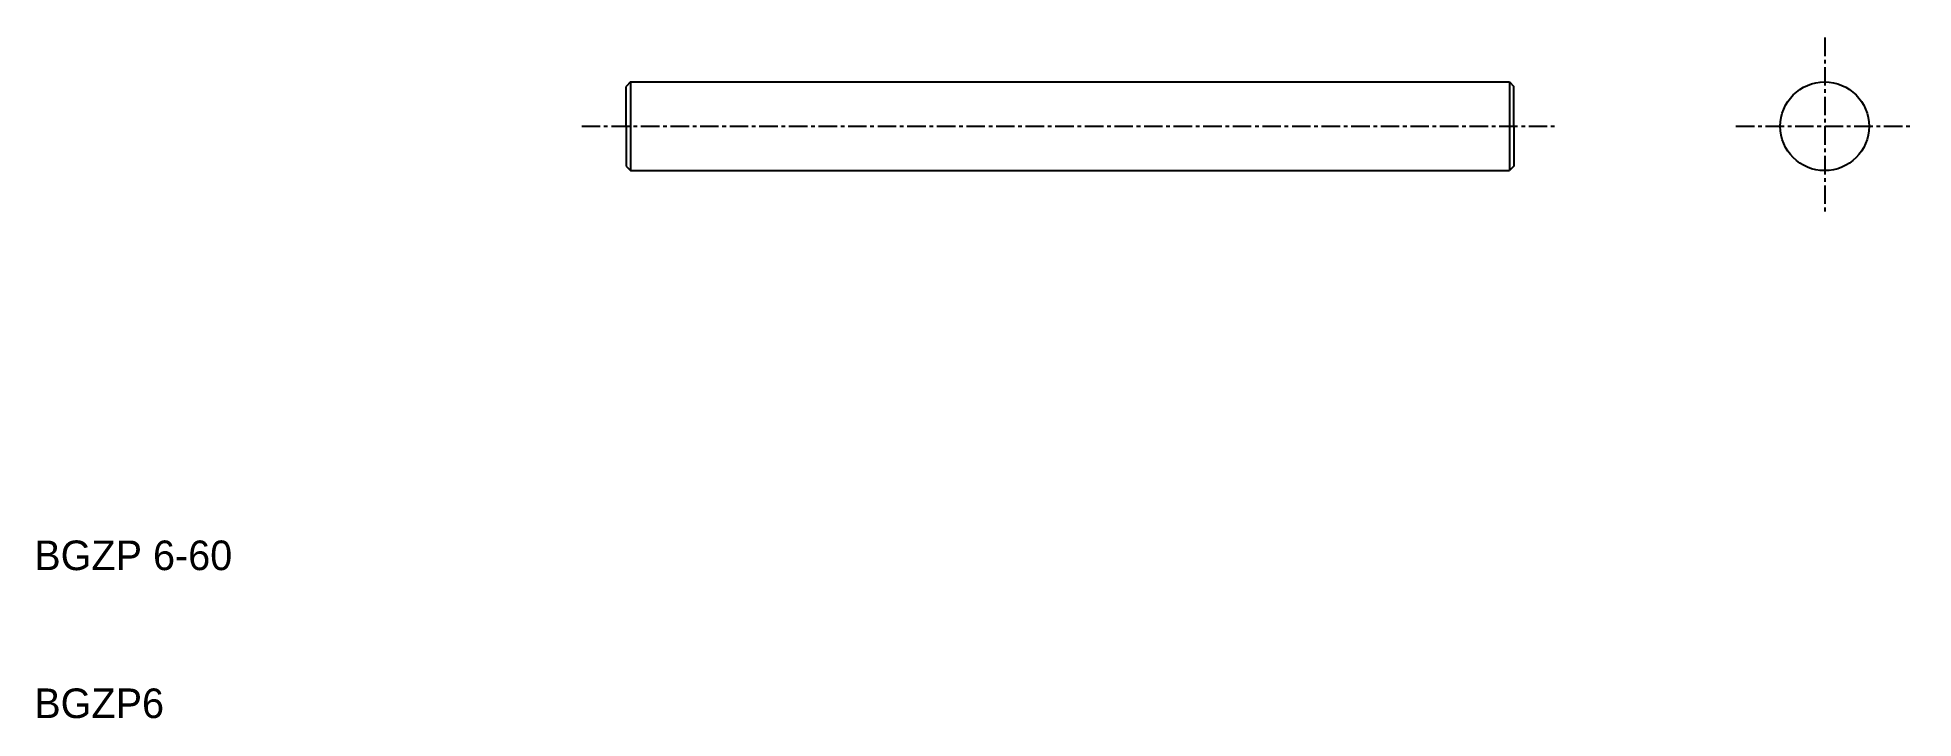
# Model space of a CAD drawing. Extents: x 10 to 137, y 10 to 56.
import ezdxf

# ---------------------------------------------------------------- set-up
doc = ezdxf.new("R2010")
doc.units = 0
doc.linetypes.add('CENTER', pattern=[2, 1.25, -0.25, 0.25, -0.25])
doc.layers.get('0').update_dxf_attribs({"linetype": 'CONTINUOUS'})
doc.layers.add('CENTER', color=1, linetype='CENTER')

msp = doc.modelspace()

# ---------------------------------------------------------------- linework, layer by layer
at = {"color": 7, "linetype": 'CONTINUOUS'}
for p, q in [((50.3, 53), (50, 52.7)), ((50, 50), (50, 52.7)), ((50.3, 53), (109.7, 53)), ((50.3, 53), (50.3, 47)), ((109.7, 53), (110, 52.7)), ((109.7, 53), (109.7, 47)), ((110, 50), (110, 52.7)), ((50, 50), (50, 47.3)), ((110, 50), (110, 47.3)), ((50, 47.3), (50.3, 47)), ((50.3, 47), (109.7, 47)), ((110, 47.3), (109.7, 47))]:
    msp.add_line(p, q, dxfattribs=at)
msp.add_circle((131, 50), 3, dxfattribs=at)
at = {"layer": 'CENTER', "color": 1, "linetype": 'CENTER'}
for p, q in [((131, 56), (131, 44)), ((47, 50), (113, 50)), ((125, 50), (137, 50))]:
    msp.add_line(p, q, dxfattribs=at)

# ---------------------------------------------------------------- texts
at = {"color": 7, "linetype": 'CONTINUOUS'}
for s, p in [('BGZP 6-60', (10, 20)), ('BGZP6', (10, 10))]:
    msp.add_text(s, height=2, dxfattribs=at).set_placement(p)

doc.saveas('drawing.dxf')
